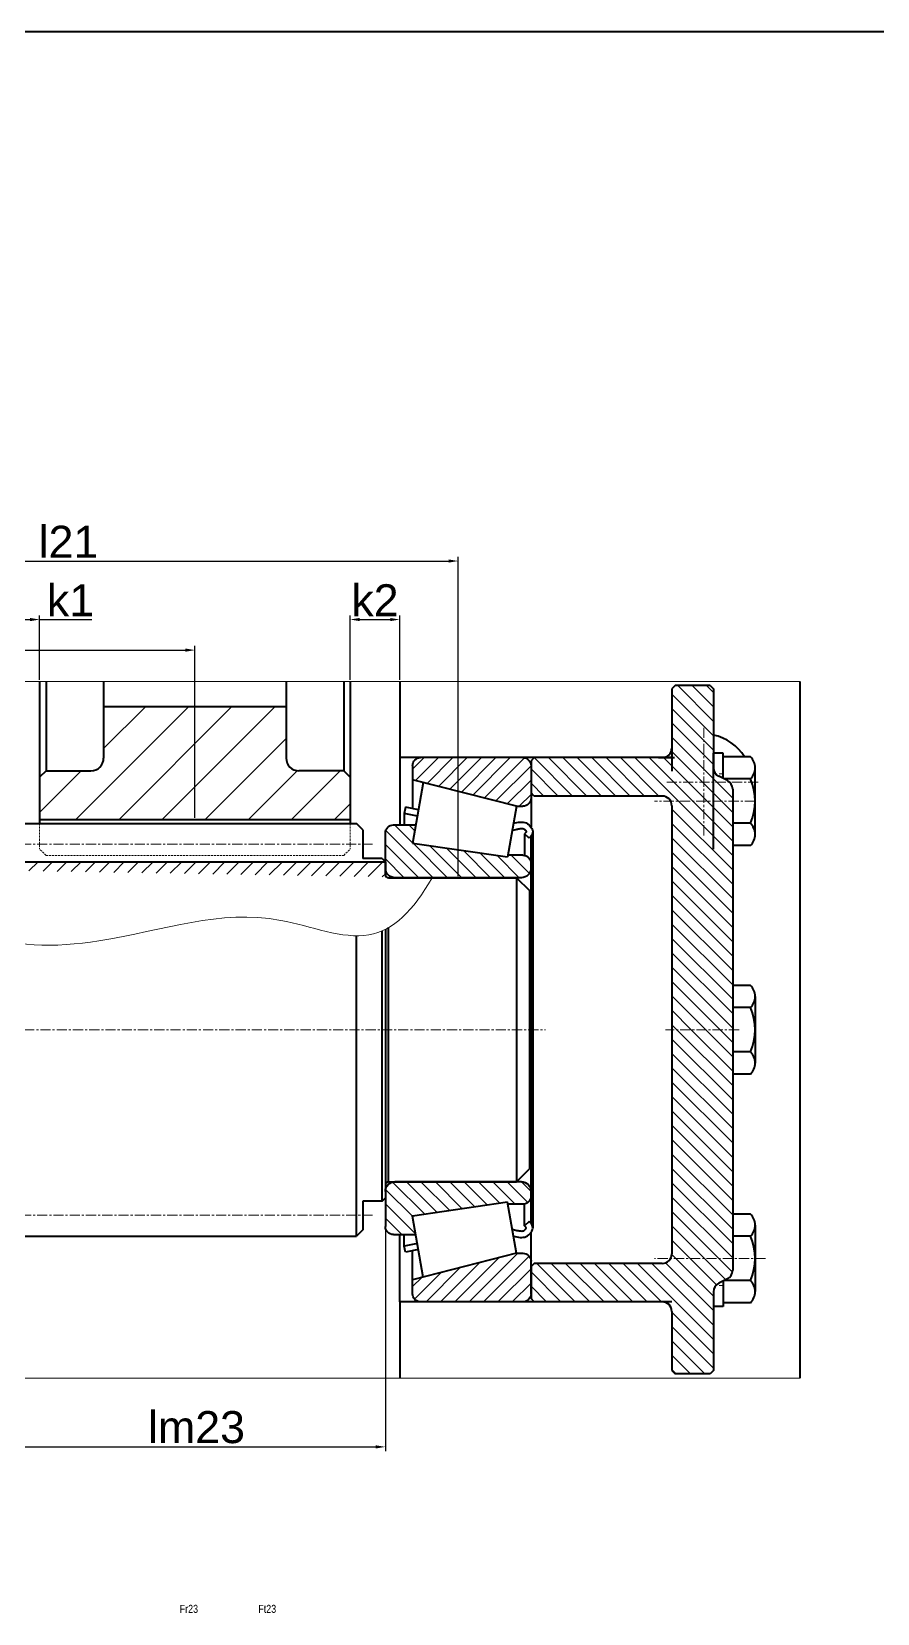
# Model space of a CAD drawing. Header units: millimetres. Extents: x -11382 to 23553, y -372 to 10786.
# Drawn here: x 11565.1 to 11829.3, y 3083.9 to 3578 of the extents above; entities that cross this region are included whole.
import ezdxf

# ---------------------------------------------------------------- set-up
doc = ezdxf.new("R2010")
doc.units = ezdxf.units.MM
doc.header["$LTSCALE"] = 0.2
doc.header["$PDMODE"] = 3
for name, pattern in [('CENTER', [50.8, 31.75, -6.35, 6.35, -6.35]), ('HIDDEN', [9.525, 6.35, -3.175]), ('HIDDEN2', [0.1875, 0.125, -0.0625])]:
    doc.linetypes.add(name, pattern=pattern)
doc.layers.get('0').update_dxf_attribs({"color": 170, "linetype": 'HIDDEN2', "plot": 0})
for name, color, linetype, lineweight in [('đướng nét đứt', 4, 'HIDDEN', 20), ('đường bao thấy', 7, 'Continuous', 40), ('đường kích thước', 90, 'Continuous', 15), ('đường mặt cắt', 160, 'Continuous', 15), ('đường nét khuất', 4, 'HIDDEN', 15), ('đường nét tâm', 137, 'CENTER', 15)]:
    doc.layers.add(name, color=color, linetype=linetype, lineweight=lineweight)
doc.styles.add('nhat 2.5', font='arial.ttf', dxfattribs={"width": 0.8, "height": 2.5})
doc.styles.add('nhat5', font='arial.ttf', dxfattribs={"height": 10})
doc.dimstyles.new('NHAT5', dxfattribs={"dimtxt": 2.5, "dimasz": 3, "dimexe": 1.3, "dimexo": 0.5, "dimgap": 1, "dimtad": 1, "dimtoh": 1, "dimzin": 9, "dimtxsty": 'nhat5', "dimcen": 0.09, "dimadec": 0, "dimazin": 2, "dimtfac": 1, "dimtmove": 0, "dimatfit": 3, "dimfxl": 10, "dimarcsym": 0})
pattern_1 = [(45, (-2990.97, -1942.0195), (-2.245064, 2.245064), [])]
pattern_2 = [(135, (-2990.97, -1942.0195), (-2.245064, -2.245064), [])]
pattern_3 = [(135, (17137.028, 2781.173), (2.245064, 2.245064), [])]

# ---------------------------------------------------------------- blocks, each defined once
blk = doc.blocks.new('VB32219JH')
at = {"layer": 'đường mặt cắt', "ltscale": 0.5}
h = blk.add_hatch(dxfattribs=at)
h.set_pattern_fill('ANSI31', color=256, angle=90, style=0)
h.set_pattern_definition(pattern_2)
edge = h.paths.add_edge_path()
edge.add_ellipse((35.03, 82.5), major_axis=(1.77, 1.77), ratio=1, start_angle=315, end_angle=405, ccw=False)
edge.add_line((37.53, 82.5), (37.53, 78.1))
edge.add_line((37.53, 78.1), (5.02, 69.82))
edge.add_line((5.02, 69.82), (3.03, 69.82))
edge.add_ellipse((3.03, 72.32), major_axis=(1.77, 1.77), ratio=1, start_angle=135, end_angle=225, ccw=False)
edge.add_line((0.53, 72.32), (0.53, 82.5))
edge.add_ellipse((3.03, 82.5), major_axis=(-1.77, 1.77), ratio=1, start_angle=-45, end_angle=45, ccw=False)
edge.add_line((3.03, 85), (35.03, 85))
h = blk.add_hatch(dxfattribs=at)
h.set_pattern_fill('ANSI31', color=256, style=0)
h.set_pattern_definition(pattern_1)
edge = h.paths.add_edge_path()
edge.add_ellipse((3.53, 50.5), major_axis=(2.12, 2.12), ratio=1, start_angle=135, end_angle=225, ccw=False)
edge.add_line((0.53, 50.5), (0.53, 52))
edge.add_ellipse((3.03, 52), major_axis=(-1.77, 1.77), ratio=1, start_angle=-45, end_angle=45, ccw=False)
edge.add_line((3.03, 54.5), (7.72, 54.5))
edge.add_line((7.72, 54.5), (7.83, 53.88))
edge.add_line((7.83, 53.88), (37.53, 58.19))
edge.add_line((37.53, 58.19), (36.5, 64))
edge.add_line((36.5, 64), (43.53, 64))
edge.add_ellipse((43.53, 61.5), major_axis=(1.77, 1.77), ratio=1, start_angle=315, end_angle=405, ccw=False)
edge.add_line((46.03, 61.5), (46.03, 50.5))
edge.add_ellipse((43.03, 50.5), major_axis=(-2.12, 2.12), ratio=1, start_angle=135, end_angle=225, ccw=False)
edge.add_line((43.03, 47.5), (3.53, 47.5))
h = blk.add_hatch(dxfattribs=at)
h.set_pattern_fill('ANSI31', color=256, style=0)
h.set_pattern_definition(pattern_1)
edge = h.paths.add_edge_path()
edge.add_line((37.53, -58.19), (36.5, -64))
edge.add_line((36.5, -64), (43.53, -64))
edge.add_ellipse((43.53, -61.5), major_axis=(-1.77, 1.77), ratio=1, start_angle=135, end_angle=225)
edge.add_line((46.03, -61.5), (46.03, -50.5))
edge.add_ellipse((43.03, -50.5), major_axis=(-2.12, 2.12), ratio=1, start_angle=225, end_angle=315)
edge.add_line((43.03, -47.5), (3.53, -47.5))
edge.add_ellipse((3.53, -50.5), major_axis=(-2.12, 2.12), ratio=1, start_angle=-45, end_angle=45)
edge.add_line((0.53, -50.5), (0.53, -52))
edge.add_ellipse((3.03, -52), major_axis=(1.77, 1.77), ratio=1, start_angle=135, end_angle=225)
edge.add_line((3.03, -54.5), (7.72, -54.5))
edge.add_line((7.72, -54.5), (7.83, -53.88))
edge.add_line((7.83, -53.88), (37.53, -58.19))
h = blk.add_hatch(dxfattribs=at)
h.set_pattern_fill('ANSI31', color=256, angle=90, style=0)
h.set_pattern_definition(pattern_2)
edge = h.paths.add_edge_path()
edge.add_ellipse((3.03, -82.5), major_axis=(1.77, 1.77), ratio=1, start_angle=135, end_angle=225, ccw=False)
edge.add_line((0.53, -82.5), (0.53, -72.32))
edge.add_ellipse((3.03, -72.32), major_axis=(-1.77, 1.77), ratio=1, start_angle=-45, end_angle=45, ccw=False)
edge.add_line((3.03, -69.82), (5.02, -69.82))
edge.add_line((5.02, -69.82), (37.53, -78.1))
edge.add_line((37.53, -78.1), (37.53, -82.5))
edge.add_ellipse((35.03, -82.5), major_axis=(-1.77, 1.77), ratio=1, start_angle=135, end_angle=225, ccw=False)
edge.add_line((35.03, -85), (3.03, -85))
at = {"layer": 'đường bao thấy', "ltscale": 0.5}
for p, q in [((3.03, 85), (35.03, 85)), ((0.53, 82.5), (0.53, 63.31)), ((37.53, 82.5), (37.53, 69.07)), ((5.02, 69.82), (37.53, 78.1)), ((34.17, 77.25), (37.53, 58.19)), ((5.02, 69.82), (3.03, 69.82)), ((5.02, 69.82), (7.83, 53.88)), ((35.68, 68.7), (39.78, 69.52)), ((39.78, 69.52), (40.17, 67.56)), ((36.02, 66.73), (40.17, 67.56)), ((40.17, 67.56), (40.17, 64)), ((0, 61.87), (0, -61.87)), ((0.53, -45), (0.53, 60.5)), ((1.06, 59.89), (2.54, 61.24)), ((2.54, 61.24), (2.54, 54.45)), ((43.53, 64), (36.5, 64)), ((46.03, 48.5), (46.03, 61.5)), ((0.53, 47.5), (0.53, 57.5)), ((3.03, 54.5), (7.72, 54.5)), ((7.83, 53.88), (37.53, 58.19)), ((3.53, 47.5), (43.03, 47.5)), ((0, -61.87), (0, -44.47)), ((0.53, -57.5), (0.53, -45)), ((0.53, -57.5), (0.53, -47.5)), ((0.53, -60.5), (0.53, -47.5)), ((3.53, -47.5), (43.03, -47.5)), ((5.02, -69.82), (7.83, -53.88)), ((7.83, -53.88), (37.53, -58.19)), ((46.03, -50.5), (46.03, -61.5)), ((2.54, -61.24), (2.54, -54.45)), ((3.03, -54.5), (7.72, -54.5)), ((34.17, -77.25), (37.53, -58.19)), ((0.53, -82.5), (0.53, -63.31)), ((1.06, -59.89), (2.54, -61.24)), ((43.53, -64), (36.5, -64)), ((40.17, -67.56), (40.17, -64)), ((35.68, -68.7), (39.78, -69.52)), ((36.02, -66.73), (40.17, -67.56)), ((37.53, -82.5), (37.53, -69.07)), ((39.78, -69.52), (40.17, -67.56)), ((5.02, -69.82), (3.03, -69.82)), ((5.02, -69.82), (37.53, -78.1)), ((3.03, -85), (35.03, -85))]:
    blk.add_line(p, q, dxfattribs=at)
for centre, radius, start, end in [((3.03, 82.5), 2.5, 90, 180), ((35.03, 82.5), 2.5, 0, 90), ((3.03, 72.32), 2.5, 180, 270), ((43.53, 61.5), 2.5, 0, 90), ((3.03, 52), 2.5, 90, 180), ((3.53, 50.5), 3, 180, 270), ((43.03, 50.5), 3, 270, 0), ((3.53, -50.5), 3, 90, 180), ((43.03, -50.5), 3, 0, 90), ((3.03, -52), 2.5, 180, 270), ((43.53, -61.5), 2.5, 270, 0), ((3.03, -72.32), 2.5, 90, 180), ((3.03, -82.5), 2.5, 180, 270), ((35.03, -82.5), 2.5, 270, 0)]:
    blk.add_arc(centre, radius, start, end, dxfattribs=at)
for points, knots in [([(5.95, 64.5), (4.57, 64.81), (2.48, 65.26), (0.43, 63.46), (-0.33, 61.41), (0.59, 60.41), (1.06, 59.89)], [0, 0, 0, 0, 3.928459, 5.911908, 7.766003, 9.703572, 9.703572, 9.703572, 9.703572]), ([(6.34, 62.33), (5.27, 62.61), (5.02, 62.66), (4.38, 62.79), (4.01, 62.85), (3.47, 62.88), (3.27, 62.88), (3.03, 62.84), (2.96, 62.82), (2.84, 62.78), (2.8, 62.77), (2.71, 62.71), (2.66, 62.68), (2.5, 62.56), (2.38, 62.45), (2.2, 62.21), (2.12, 62.08), (2.04, 61.93), (2.03, 61.89), (2.02, 61.85)], [0, 0, 0, 0, 0.734815, 0.734815, 2.021085, 2.021085, 3.065081, 3.065081, 3.685488, 3.685488, 4.173182, 4.173182, 4.660877, 4.660877, 5.636267, 5.636267, 6.442403, 6.442403, 6.784867, 6.784867, 6.784867, 6.784867]), ([(2.02, 61.85), (2.05, 61.8), (2.11, 61.73), (2.27, 61.53), (2.4, 61.39), (2.54, 61.24)], [8.656241, 8.656241, 8.656241, 8.656241, 9.118118, 9.118118, 9.703572, 9.703572, 9.703572, 9.703572]), ([(5.95, -64.5), (4.57, -64.81), (2.48, -65.26), (0.43, -63.46), (-0.33, -61.41), (0.59, -60.41), (1.06, -59.89)], [0, 0, 0, 0, 3.928459, 5.911908, 7.766003, 9.703572, 9.703572, 9.703572, 9.703572]), ([(2.02, -61.85), (2.05, -61.8), (2.11, -61.73), (2.27, -61.53), (2.4, -61.39), (2.54, -61.24)], [8.656241, 8.656241, 8.656241, 8.656241, 9.118118, 9.118118, 9.703572, 9.703572, 9.703572, 9.703572]), ([(6.34, -62.33), (5.27, -62.61), (5.02, -62.66), (4.38, -62.79), (4.01, -62.85), (3.47, -62.88), (3.27, -62.88), (3.03, -62.84), (2.96, -62.82), (2.84, -62.78), (2.8, -62.77), (2.71, -62.71), (2.66, -62.68), (2.5, -62.56), (2.38, -62.45), (2.2, -62.21), (2.12, -62.08), (2.04, -61.93), (2.03, -61.89), (2.02, -61.85)], [0, 0, 0, 0, 0.734815, 0.734815, 2.021085, 2.021085, 3.065081, 3.065081, 3.685488, 3.685488, 4.173182, 4.173182, 4.660877, 4.660877, 5.636267, 5.636267, 6.442403, 6.442403, 6.784867, 6.784867, 6.784867, 6.784867])]:
    blk.add_open_spline(points, degree=3, knots=knots, dxfattribs=at)
blk = doc.blocks.new('trục trung gian')
at = {"layer": 'đường mặt cắt', "ltscale": 0.5}
h = blk.add_hatch(dxfattribs=at)
h.set_pattern_fill('ANSI31', color=256, style=0)
h.set_pattern_definition([(45, (-1268.2207, -1627.51), (-2.245064, 2.245064), [])])
edge = h.paths.add_edge_path()
edge.add_spline(control_points=[(110.13, 50), (112.13, 41.57), (119.74, 24.74), (165.24, 26.66), (201.36, 41.07), (240.81, 24.28), (253.75, 37.21), (259.59, 47.5)], knot_values=[9.104034, 9.104034, 9.104034, 9.104034, 27.60373, 64.467296, 121.704583, 149.580314, 175.548749, 175.548749, 175.548749, 175.548749], degree=3, periodic=0)
edge.add_line((259.59, 47.5), (246, 47.5))
edge.add_arc((246, 48.5), 1, 180, 270, ccw=False)
edge.add_line((245, 48.5), (245, 52.46))
edge.add_line((245, 52.46), (127, 52.46))
edge.add_line((127, 52.46), (127, 50))
edge.add_line((127, 50), (110.13, 50))
edge = h.paths.add_edge_path(flags=16)
edge.add_spline(control_points=[(110.13, 50), (112.13, 41.57), (119.74, 24.74), (165.24, 26.66), (201.36, 41.07), (240.81, 24.28), (253.75, 37.21), (259.59, 47.5)], knot_values=[9.104034, 9.104034, 9.104034, 9.104034, 27.60373, 64.467296, 121.704583, 149.580314, 175.548749, 175.548749, 175.548749, 175.548749], degree=3, periodic=0)
edge.add_spline(control_points=[(110.13, 50), (112.13, 41.57), (119.74, 24.74), (165.24, 26.66), (201.36, 41.07), (240.81, 24.28), (253.75, 37.21), (259.59, 47.5)], knot_values=[9.104034, 9.104034, 9.104034, 9.104034, 27.60373, 64.467296, 121.704583, 149.580314, 175.548749, 175.548749, 175.548749, 175.548749], degree=3, periodic=0)
edge = h.paths.add_edge_path(flags=17)
edge.add_spline(control_points=[(110.13, 50), (112.13, 41.57), (119.74, 24.74), (165.24, 26.66), (201.36, 41.07), (240.81, 24.28), (253.75, 37.21), (259.59, 47.5)], knot_values=[9.104034, 9.104034, 9.104034, 9.104034, 27.60373, 64.467296, 121.704583, 149.580314, 175.548749, 175.548749, 175.548749, 175.548749], degree=3, periodic=0)
at = {"layer": 'đường bao thấy', "ltscale": 0.5}
for p, q in [((127, 62.46), (129, 64.46)), ((129, 64.46), (236, 64.46)), ((238, 62.46), (236, 64.46)), ((127, 62.46), (127, 51.5)), ((238, 62.46), (238, 53.5)), ((59, 49), (60, 50)), ((60, 50), (125.5, 50)), ((60, 50), (60, -50)), ((127, 52.46), (245, 52.46)), ((244, 53.5), (238, 53.5)), ((244, 53.5), (245, 52.5)), ((245, 52.5), (245, 48.5)), ((0, 43.5), (4, 47.5)), ((4, 47.5), (59, 47.5)), ((4, 47.5), (4, -47.5)), ((59, 49), (59, -49)), ((246, 47.5), (286, 47.5)), ((286, 47.5), (290, 43.5)), ((286, 47.5), (286, -47.5)), ((0, 43.5), (0, -43.5)), ((290, 43.5), (290, -43.5)), ((244, -53.5), (244, 30.9)), ((245, 31.37), (245, -52.5)), ((246, -47.5), (246, 31.92)), ((125.5, -50), (125.5, 28.5)), ((127, -62.46), (127, 28)), ((129, -64.46), (129, 27.47)), ((236, -64.46), (236, 29.35)), ((75, 14), (111, 14)), ((75, -14), (111, -14)), ((0, -43.5), (4, -47.5)), ((286, -47.5), (290, -43.5)), ((4, -47.5), (59, -47.5)), ((60, -50), (59, -49)), ((246, -47.5), (286, -47.5)), ((60, -50), (125.5, -50)), ((238, -53.5), (238, -62.46)), ((244, -53.5), (238, -53.5)), ((244, -53.5), (245, -52.5)), ((127, -62.46), (129, -64.46)), ((238, -62.46), (236, -64.46)), ((129, -64.46), (236, -64.46))]:
    blk.add_line(p, q, dxfattribs=at)
for centre, radius, start, end in [((125.5, 51.5), 1.5, 270, 0), ((246, 48.5), 1, 180, 270), ((75, 0), 14, 90, 270), ((111, 0), 14, 270, 90), ((246, -48.5), 1, 90, 180), ((125.5, -51.5), 1.5, 0, 90)]:
    blk.add_arc(centre, radius, start, end, dxfattribs=at)
at = {"layer": 'đường kích thước', "ltscale": 0.5}
blk.add_open_spline([(110.13, 50), (112.13, 41.57), (119.74, 24.74), (165.24, 26.66), (201.36, 41.07), (240.81, 24.28), (253.75, 37.21), (259.59, 47.5)], degree=3, knots=[9.104034, 9.104034, 9.104034, 9.104034, 27.60373, 64.467296, 121.704583, 149.580314, 175.548749, 175.548749, 175.548749, 175.548749], dxfattribs=at)
at = {"layer": 'đường nét tâm', "ltscale": 0.5}
for p, q in [((241, 57.96), (124, 57.96)), ((-5, 0), (295, 0)), ((241, -57.96), (124, -57.96))]:
    blk.add_line(p, q, dxfattribs=at)
blk = doc.blocks.new('*D166')
at = {"layer": 'Defpoints', "color": 0, "transparency": 16777216}
for p in [(11698.39, 3412.65), (11454.89, 3313.73), (11698.39, 3313.73)]:
    blk.add_point(p, dxfattribs=at)
at = {"layer": 'đường kích thước', "color": 0, "lineweight": -2, "transparency": 16777216}
for p, q in [((11454.89, 3314.23), (11454.89, 3413.95)), ((11457.89, 3412.65), (11695.39, 3412.65)), ((11698.39, 3314.23), (11698.39, 3413.95))]:
    blk.add_line(p, q, dxfattribs=at)
at = {"layer": 'đường kích thước', "color": 0, "transparency": 16777216}
for points in [[(11457.89, 3413.15), (11457.89, 3412.15), (11454.89, 3412.65)], [(11695.39, 3413.15), (11695.39, 3412.15), (11698.39, 3412.65)]]:
    blk.add_solid(points, dxfattribs=at)
at = {"layer": 'đường kích thước', "color": 0, "transparency": 16777216, "insert": (11576.64, 3418.67), "char_height": 10, "attachment_point": 5, "style": 'nhat5'}
blk.add_mtext('l21', dxfattribs=at)
blk = doc.blocks.new('*D167')
at = {"layer": 'Defpoints', "color": 0, "transparency": 16777216}
for p in [(11616.14, 3384.82), (11616.14, 3331.94), (11454.89, 3313.73)]:
    blk.add_point(p, dxfattribs=at)
at = {"layer": 'đường kích thước', "color": 0, "lineweight": -2, "transparency": 16777216}
for p, q in [((11454.89, 3314.23), (11454.89, 3386.12)), ((11457.89, 3384.82), (11613.14, 3384.82)), ((11616.14, 3332.44), (11616.14, 3386.12))]:
    blk.add_line(p, q, dxfattribs=at)
at = {"layer": 'đường kích thước', "color": 0, "transparency": 16777216}
for points in [[(11457.89, 3385.32), (11457.89, 3384.32), (11454.89, 3384.82)], [(11613.14, 3385.32), (11613.14, 3384.32), (11616.14, 3384.82)]]:
    blk.add_solid(points, dxfattribs=at)
at = {"layer": 'đường kích thước', "color": 0, "transparency": 16777216, "insert": (11535.51, 3390.93), "char_height": 10, "attachment_point": 5, "style": 'nhat5'}
blk.add_mtext('l23', dxfattribs=at)
blk = doc.blocks.new('*D169')
at = {"layer": 'Defpoints', "color": 0, "transparency": 16777216}
for p in [(11680.14, 3394.37), (11664.64, 3375.05), (11680.14, 3375.05)]:
    blk.add_point(p, dxfattribs=at)
at = {"layer": 'đường kích thước', "color": 0, "lineweight": -2, "transparency": 16777216}
for p, q in [((11664.64, 3375.55), (11664.64, 3395.67)), ((11680.14, 3375.55), (11680.14, 3395.67)), ((11667.64, 3394.37), (11677.14, 3394.37))]:
    blk.add_line(p, q, dxfattribs=at)
at = {"layer": 'đường kích thước', "color": 0, "transparency": 16777216}
for points in [[(11667.64, 3394.87), (11667.64, 3393.87), (11664.64, 3394.37)], [(11677.14, 3394.87), (11677.14, 3393.87), (11680.14, 3394.37)]]:
    blk.add_solid(points, dxfattribs=at)
at = {"layer": 'đường kích thước', "color": 0, "transparency": 16777216, "insert": (11672.39, 3400.39), "char_height": 10, "attachment_point": 5, "style": 'nhat5'}
blk.add_mtext('k2', dxfattribs=at)
blk = doc.blocks.new('*D171')
at = {"layer": 'Defpoints', "color": 0, "transparency": 16777216}
for p in [(11557.64, 3214.23), (11675.64, 3215.73), (11675.64, 3135.91)]:
    blk.add_point(p, dxfattribs=at)
at = {"layer": 'đường kích thước', "color": 0, "lineweight": -2, "transparency": 16777216}
for p, q in [((11557.64, 3213.73), (11557.64, 3134.61)), ((11675.64, 3215.23), (11675.64, 3134.61)), ((11560.64, 3135.91), (11672.64, 3135.91))]:
    blk.add_line(p, q, dxfattribs=at)
at = {"layer": 'đường kích thước', "color": 0, "transparency": 16777216}
for points in [[(11560.64, 3136.41), (11560.64, 3135.41), (11557.64, 3135.91)], [(11672.64, 3136.41), (11672.64, 3135.41), (11675.64, 3135.91)]]:
    blk.add_solid(points, dxfattribs=at)
at = {"layer": 'đường kích thước', "color": 0, "transparency": 16777216, "insert": (11616.64, 3142.02), "char_height": 10, "attachment_point": 5, "style": 'nhat5'}
blk.add_mtext('lm23', dxfattribs=at)
blk = doc.blocks.new('*D172')
at = {"layer": 'Defpoints', "color": 0, "transparency": 16777216}
for p in [(11567.64, 3394.37), (11557.64, 3375.05), (11567.64, 3375.05)]:
    blk.add_point(p, dxfattribs=at)
at = {"layer": 'đường kích thước', "color": 0, "lineweight": -2, "transparency": 16777216}
for p, q in [((11557.64, 3375.55), (11557.64, 3395.67)), ((11567.64, 3375.55), (11567.64, 3395.67)), ((11560.64, 3394.37), (11564.64, 3394.37)), ((11567.64, 3394.37), (11583.9, 3394.37))]:
    blk.add_line(p, q, dxfattribs=at)
at = {"layer": 'đường kích thước', "color": 0, "transparency": 16777216}
for points in [[(11560.64, 3394.87), (11560.64, 3393.87), (11557.64, 3394.37)], [(11564.64, 3394.87), (11564.64, 3393.87), (11567.64, 3394.37)]]:
    blk.add_solid(points, dxfattribs=at)
at = {"layer": 'đường kích thước', "color": 0, "transparency": 16777216, "insert": (11577.27, 3400.39), "char_height": 10, "attachment_point": 5, "style": 'nhat5'}
blk.add_mtext('k1', dxfattribs=at)

msp = doc.modelspace()

# ---------------------------------------------------------------- hatches: boundary and pattern name
at = {"layer": 'đường mặt cắt', "ltscale": 0.5}
h = msp.add_hatch(dxfattribs=at)
h.set_pattern_fill('ANSI31', color=256, angle=90, style=0)
h.set_pattern_definition(pattern_3)
h.paths.add_polyline_path([(11784.136, 3266.227), (11784.136, 3341.373, 0.284079), (11782.477, 3344.057), (11779.794, 3345.398, -0.284079), (11778.136, 3348.082), (11778.136, 3372.727), (11777.136, 3373.727), (11766.136, 3373.727), (11765.136, 3372.727), (11765.136, 3354.227, -0.4142136), (11762.136, 3351.227), (11722.136, 3351.227), (11721.136, 3350.227), (11721.136, 3340.227), (11722.136, 3339.227), (11762.136, 3339.227, -0.4142136), (11765.136, 3336.227), (11765.136, 3266.227)])
h = msp.add_hatch(dxfattribs=at)
h.set_pattern_fill('ANSI31', color=256, scale=3, style=0)
h.set_pattern_definition([(45, (8849.128, 1033.149), (-6.735192, 6.735192), [])])
edge = h.paths.add_edge_path()
edge.add_line((11664.636, 3331.937), (11664.636, 3345.097))
edge.add_line((11664.636, 3345.097), (11662.636, 3347.097))
edge.add_line((11662.636, 3347.097), (11648.636, 3347.097))
edge.add_ellipse((11648.636, 3351.097), major_axis=(2.828, 2.828), ratio=1, start_angle=135, end_angle=225, ccw=False)
edge.add_line((11644.636, 3351.097), (11644.636, 3367.097))
edge.add_line((11644.636, 3367.097), (11587.636, 3367.097))
edge.add_line((11587.636, 3367.097), (11587.636, 3351.097))
edge.add_ellipse((11583.636, 3351.097), major_axis=(-2.828, 2.828), ratio=1, start_angle=135, end_angle=225, ccw=False)
edge.add_line((11583.636, 3347.097), (11569.636, 3347.097))
edge.add_line((11569.636, 3347.097), (11567.636, 3345.097))
edge.add_line((11567.636, 3345.097), (11567.636, 3331.937))
edge.add_line((11567.636, 3331.937), (11664.636, 3331.937))
h = msp.add_hatch(dxfattribs=at)
h.set_pattern_fill('ANSI31', color=256, angle=90, style=0)
h.set_pattern_definition(pattern_3)
h.paths.add_polyline_path([(11765.136, 3159.727), (11766.136, 3158.727), (11777.136, 3158.727), (11778.136, 3159.727), (11778.136, 3184.373, -0.284079), (11779.794, 3187.057), (11782.477, 3188.398, 0.284079), (11784.136, 3191.082), (11784.136, 3266.227), (11765.136, 3266.227), (11765.136, 3196.227, -0.4142136), (11762.136, 3193.227), (11722.136, 3193.227), (11721.136, 3192.227), (11721.136, 3182.227), (11722.136, 3181.227), (11762.136, 3181.227, -0.4142136), (11765.136, 3178.227)])

# ---------------------------------------------------------------- linework, layer by layer
at = {"ltscale": 0.5}
msp.add_line((11778.136, 3358.274), (11778.136, 3351.504), dxfattribs=at)
at = {"layer": 'đướng nét đứt'}
for p, q in [((11781.136, 3346.145), (11778.844, 3346.145)), ((11781.136, 3186.31), (11778.844, 3186.31))]:
    msp.add_line(p, q, dxfattribs=at)
at = {"layer": 'đường bao thấy', "ltscale": 0.5}
for p, q in [((11567.636, 3375.052), (11567.636, 3330.687)), ((11569.636, 3375.052), (11569.636, 3347.097)), ((11587.636, 3375.052), (11587.636, 3351.097)), ((11644.636, 3375.052), (11644.636, 3351.097)), ((11662.636, 3375.052), (11662.636, 3347.097)), ((11664.636, 3375.052), (11664.636, 3330.687)), ((11680.136, 3375.052), (11680.136, 3330.227)), ((11805.136, 3375.052), (11805.136, 3157.402)), ((11766.136, 3373.727), (11765.136, 3372.727)), ((11765.136, 3372.727), (11765.136, 3354.227)), ((11777.136, 3373.727), (11766.136, 3373.727)), ((11777.136, 3373.727), (11778.136, 3372.727)), ((11778.136, 3372.727), (11778.136, 3348.082)), ((11644.636, 3367.097), (11587.636, 3367.097)), ((11765.136, 3355.702), (11765.136, 3346.958)), ((11765.136, 3351.227), (11680.136, 3351.227)), ((11722.136, 3351.227), (11721.136, 3350.227)), ((11721.136, 3350.227), (11721.136, 3340.227)), ((11762.136, 3351.227), (11722.136, 3351.227)), ((11760.946, 3351.227), (11765.916, 3351.227)), ((11569.636, 3347.097), (11567.636, 3345.097)), ((11569.636, 3347.097), (11583.636, 3347.097)), ((11662.636, 3347.097), (11648.636, 3347.097)), ((11662.636, 3347.097), (11664.636, 3345.097)), ((11782.477, 3344.057), (11779.794, 3345.398)), ((11784.136, 3341.373), (11784.136, 3191.082)), ((11722.136, 3339.227), (11721.136, 3340.227)), ((11762.136, 3339.227), (11722.136, 3339.227)), ((11765.136, 3336.227), (11765.136, 3196.227)), ((11567.636, 3331.937), (11664.636, 3331.937)), ((11680.136, 3181.227), (11680.136, 3202.227)), ((11722.136, 3193.227), (11721.136, 3192.227)), ((11721.136, 3192.227), (11721.136, 3182.227)), ((11762.136, 3193.227), (11722.136, 3193.227)), ((11782.477, 3188.398), (11779.794, 3187.057)), ((11722.136, 3181.227), (11721.136, 3182.227)), ((11778.136, 3184.373), (11778.136, 3159.727)), ((11680.136, 3181.227), (11680.136, 3157.402)), ((11765.136, 3181.227), (11680.136, 3181.227)), ((11762.136, 3181.227), (11722.136, 3181.227)), ((11765.136, 3178.227), (11765.136, 3159.727)), ((11765.136, 3159.727), (11766.136, 3158.727)), ((11777.136, 3158.727), (11766.136, 3158.727)), ((11778.136, 3159.727), (11777.136, 3158.727))]:
    msp.add_line(p, q, dxfattribs=at)
at = {"layer": 'đường bao thấy'}
for p, q in [((11778.136, 3322.645), (11778.136, 3352.645)), ((11781.136, 3352.645), (11778.136, 3352.645)), ((11781.136, 3344.727), (11781.136, 3352.645)), ((11781.136, 3344.727), (11781.136, 3351.502)), ((11789.668, 3351.502), (11781.136, 3351.502)), ((11791.136, 3327.253), (11791.136, 3348.038)), ((11789.668, 3344.573), (11781.444, 3344.573)), ((11789.668, 3330.717), (11784.136, 3330.717)), ((11789.668, 3323.789), (11784.136, 3323.789)), ((11789.668, 3280.084), (11784.136, 3280.084)), ((11791.136, 3276.62), (11791.136, 3255.835)), ((11789.668, 3273.156), (11784.136, 3273.156)), ((11789.668, 3259.299), (11784.136, 3259.299)), ((11789.668, 3252.371), (11784.136, 3252.371)), ((11789.668, 3208.666), (11784.136, 3208.666)), ((11791.136, 3205.202), (11791.136, 3184.417)), ((11789.668, 3201.738), (11784.136, 3201.738)), ((11781.136, 3187.727), (11781.136, 3180.953)), ((11781.136, 3187.727), (11781.136, 3179.81)), ((11789.668, 3187.881), (11781.444, 3187.881)), ((11781.136, 3179.81), (11778.136, 3179.81)), ((11789.668, 3180.953), (11781.136, 3180.953))]:
    msp.add_line(p, q, dxfattribs=at)
msp.add_lwpolyline([(10525.927, 3578.033), (12681.315, 3578.033), (12681.315, 1727.833), (10525.927, 1727.833)], close=True, dxfattribs=at)
at = {"layer": 'đường bao thấy', "ltscale": 0.5}
for centre, radius, start, end in [((11775.136, 3343.577), 15, 31.90164, 78.46304), ((11583.636, 3351.097), 4, 270, 0), ((11648.636, 3351.097), 4, 180, 270), ((11762.136, 3354.227), 3, 270, 0), ((11781.136, 3348.082), 3, 180, 243.43495), ((11781.136, 3341.373), 3, 0, 63.43495), ((11762.136, 3336.227), 3, 0, 90), ((11762.136, 3196.227), 3, 270, 0), ((11781.136, 3191.082), 3, 296.56505, 0), ((11781.136, 3184.373), 3, 116.56505, 180), ((11762.136, 3178.227), 3, 0, 90)]:
    msp.add_arc(centre, radius, start, end, dxfattribs=at)
at = {"layer": 'đường bao thấy'}
for centre, radius, start, end in [((11786.312, 3348.038), 4.823, 314.09568, 45.90432), ((11774.042, 3337.645), 17.093, 336.08901, 23.91099), ((11786.312, 3327.253), 4.823, 314.09568, 45.90432), ((11786.312, 3276.62), 4.823, 314.09568, 45.90432), ((11774.042, 3266.227), 17.093, 336.08901, 23.91099), ((11786.312, 3255.835), 4.823, 314.09568, 45.90432), ((11786.312, 3205.202), 4.823, 314.09568, 45.90432), ((11774.042, 3194.81), 17.093, 336.08901, 23.91099), ((11786.312, 3184.417), 4.823, 314.09568, 45.90432)]:
    msp.add_arc(centre, radius, start, end, dxfattribs=at)
at = {"layer": 'đường kích thước'}
for p, q in [((11345.136, 3375.052), (11805.136, 3375.052)), ((11345.136, 3157.402), (11805.136, 3157.402))]:
    msp.add_line(p, q, dxfattribs=at)
at = {"layer": 'đường nét khuất', "ltscale": 0.5}
for p, q in [((11567.636, 3330.687), (11567.636, 3322.687)), ((11664.636, 3330.687), (11664.636, 3322.687)), ((11569.636, 3320.687), (11567.636, 3322.687)), ((11569.636, 3320.687), (11662.636, 3320.687)), ((11662.636, 3320.687), (11664.636, 3322.687))]:
    msp.add_line(p, q, dxfattribs=at)
at = {"layer": 'đường nét tâm', "ltscale": 0.5}
for p, q in [((11775.136, 3360.577), (11775.136, 3326.577)), ((11792.136, 3343.577), (11763.136, 3343.577)), ((11791.136, 3337.645), (11759.7, 3337.645)), ((11786.136, 3266.227), (11763.136, 3266.227)), ((11794.351, 3194.81), (11759.723, 3194.81))]:
    msp.add_line(p, q, dxfattribs=at)

# ---------------------------------------------------------------- block references
at = {"layer": 'đường bao thấy', "xscale": -1}
msp.add_blockref('VB32219JH', (11721.664, 3266.227), dxfattribs=at)
at = {"layer": 'đường bao thấy'}
msp.add_blockref('trục trung gian', (11430.636, 3266.227), dxfattribs=at)

# ---------------------------------------------------------------- texts
at = {"layer": 'đường kích thước', "char_height": 2.5, "width": 12.26185, "attachment_point": 7, "style": 'nhat 2.5'}
for s, insert in [('Fr23', (11611.384, 3084.035)), ('Ft23', (11635.935, 3084.035))]:
    msp.add_mtext(s, dxfattribs=dict(at, insert=insert))

# ---------------------------------------------------------------- dimensions: what is measured, and where the dimension line sits
at = {"layer": 'đường kích thước'}
for base, p1, p2, text, picture, middle in [((11698.386, 3412.654), (11454.886, 3313.727), (11698.386, 3313.727), 'l21', '*D166', (11576.636, 3418.674)), ((11567.636, 3394.37), (11557.636, 3375.052), (11567.636, 3375.052), 'k1', '*D172', (11577.266, 3400.39)), ((11680.136, 3394.37), (11664.636, 3375.052), (11680.136, 3375.052), 'k2', '*D169', (11672.386, 3400.39)), ((11616.136, 3384.819), (11454.886, 3313.727), (11616.136, 3331.937), 'l23', '*D167', (11535.511, 3390.928)), ((11675.636, 3135.913), (11557.636, 3214.227), (11675.636, 3215.727), 'lm23', '*D171', (11616.636, 3142.022))]:
    dim = msp.add_linear_dim(base=base, p1=p1, p2=p2, text=text, dimstyle='NHAT5', dxfattribs=at)
    dim.commit()
    dim.dimension.update_dxf_attribs({"geometry": picture, "text_midpoint": middle})

doc.saveas('drawing.dxf')
